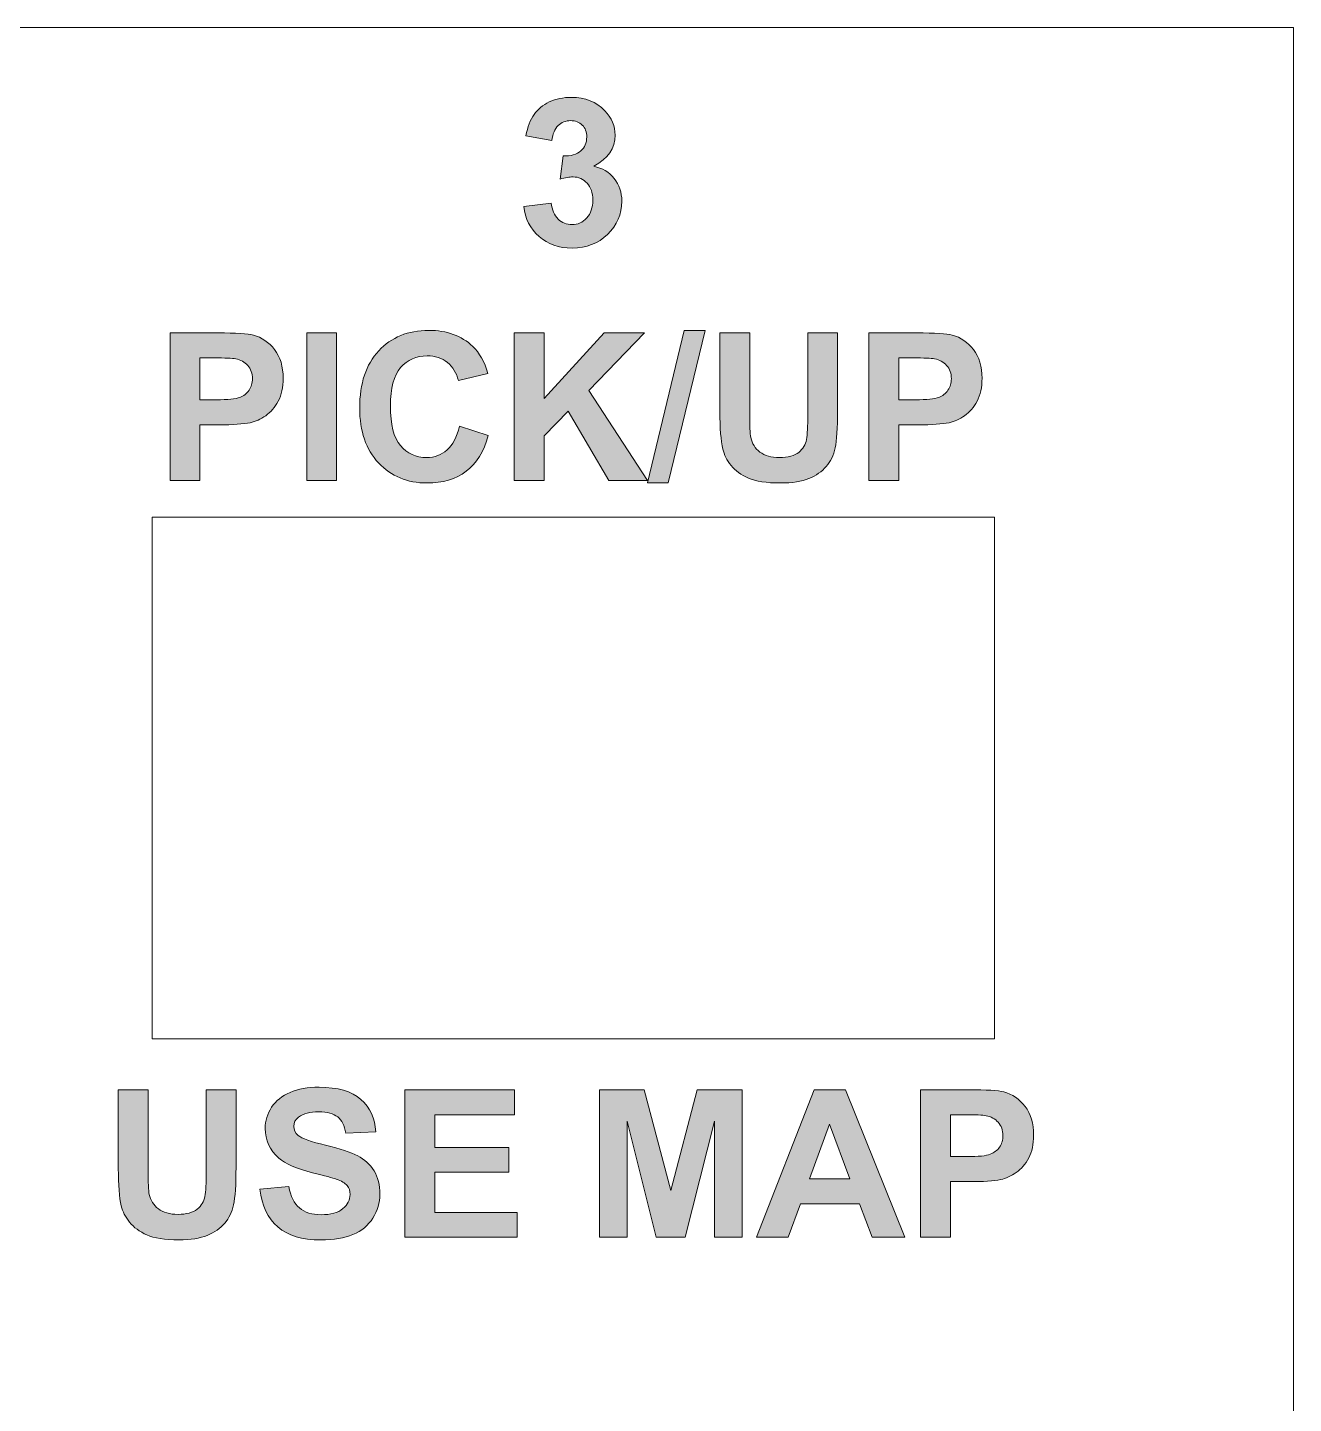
# Model space of a CAD drawing. Header units: inches. Extents: x -5.25 to 4.1, y -1.02 to 4.
# Drawn here: x -1.082 to -0.485, y -0.371 to 0.278 of the extents above; entities that cross this region are included whole.
import ezdxf

# ---------------------------------------------------------------- set-up
doc = ezdxf.new("R2010")
doc.units = ezdxf.units.IN
doc.header["$MEASUREMENT"] = 0
doc.layers.add('Layer 1', color=7, linetype='Continuous', lineweight=0)

# ---------------------------------------------------------------- blocks, each defined once
blk = doc.blocks.new('Block_31')
at = {"layer": 'Layer 1', "true_color": 0x231f20, "transparency": 33554687}
h = blk.add_hatch(color=250, dxfattribs=at)
h.dxf.hatch_style = 2
edge = h.paths.add_edge_path()
edge.add_spline(control_points=[(-1.00056, 0.12168), (-1.00056, 0.12168), (-1.00056, 0.10193), (-1.00056, 0.10193), (-1.00056, 0.10193), (-0.99287, 0.10193), (-0.99287, 0.10193), (-0.98733, 0.10193), (-0.98362, 0.10229), (-0.98176, 0.10302), (-0.97989, 0.10375), (-0.97843, 0.10489), (-0.97737, 0.10644), (-0.9763, 0.10799), (-0.97578, 0.1098), (-0.97578, 0.11185), (-0.97578, 0.11438), (-0.97652, 0.11647), (-0.97801, 0.11812), (-0.97949, 0.11976), (-0.98138, 0.12079), (-0.98366, 0.1212), (-0.98533, 0.12152), (-0.9887, 0.12168), (-0.99377, 0.12168), (-0.99377, 0.12168), (-1.00056, 0.12168), (-1.00056, 0.12168)], knot_values=[0, 0, 0, 0, 1, 1, 1, 2, 2, 2, 3, 3, 3, 4, 4, 4, 5, 5, 5, 6, 6, 6, 7, 7, 7, 8, 8, 8, 9, 9, 9, 9], degree=3, periodic=0)
edge = h.paths.add_edge_path()
edge.add_spline(control_points=[(-1.01461, 0.06386), (-1.01461, 0.06386), (-1.01461, 0.13345), (-1.01461, 0.13345), (-1.01461, 0.13345), (-0.99206, 0.13345), (-0.99206, 0.13345), (-0.98351, 0.13345), (-0.97795, 0.1331), (-0.97535, 0.13241), (-0.97136, 0.13136), (-0.96802, 0.12909), (-0.96533, 0.1256), (-0.96264, 0.1221), (-0.9613, 0.11758), (-0.9613, 0.11204), (-0.9613, 0.10777), (-0.96207, 0.10417), (-0.96362, 0.10126), (-0.96518, 0.09835), (-0.96714, 0.09607), (-0.96953, 0.0944), (-0.97192, 0.09275), (-0.97435, 0.09164), (-0.97682, 0.09111), (-0.98018, 0.09044), (-0.98503, 0.09011), (-0.99139, 0.09011), (-0.99139, 0.09011), (-1.00056, 0.09011), (-1.00056, 0.09011), (-1.00056, 0.09011), (-1.00056, 0.06386), (-1.00056, 0.06386), (-1.00056, 0.06386), (-1.01461, 0.06386), (-1.01461, 0.06386)], knot_values=[0, 0, 0, 0, 1, 1, 1, 2, 2, 2, 3, 3, 3, 4, 4, 4, 5, 5, 5, 6, 6, 6, 7, 7, 7, 8, 8, 8, 9, 9, 9, 10, 10, 10, 11, 11, 11, 12, 12, 12, 12], degree=3, periodic=0)
h = blk.add_hatch(color=250, dxfattribs=at)
h.dxf.hatch_style = 2
edge = h.paths.add_edge_path()
edge.add_spline(control_points=[(-0.95019, 0.06386), (-0.95019, 0.06386), (-0.95019, 0.13345), (-0.95019, 0.13345), (-0.95019, 0.13345), (-0.93614, 0.13345), (-0.93614, 0.13345), (-0.93614, 0.13345), (-0.93614, 0.06386), (-0.93614, 0.06386), (-0.93614, 0.06386), (-0.95019, 0.06386), (-0.95019, 0.06386)], knot_values=[0, 0, 0, 0, 1, 1, 1, 2, 2, 2, 3, 3, 3, 4, 4, 4, 4], degree=3, periodic=0)
h = blk.add_hatch(color=250, dxfattribs=at)
h.dxf.hatch_style = 2
edge = h.paths.add_edge_path()
edge.add_spline(control_points=[(-0.87822, 0.08944), (-0.87822, 0.08944), (-0.8646, 0.08512), (-0.8646, 0.08512), (-0.86669, 0.07753), (-0.87016, 0.07189), (-0.87501, 0.0682), (-0.87988, 0.06451), (-0.88604, 0.06267), (-0.89351, 0.06267), (-0.90275, 0.06267), (-0.91035, 0.06582), (-0.91629, 0.07214), (-0.92224, 0.07845), (-0.92522, 0.08708), (-0.92522, 0.09804), (-0.92522, 0.10962), (-0.92223, 0.11861), (-0.91625, 0.12503), (-0.91026, 0.13143), (-0.9024, 0.13464), (-0.89265, 0.13464), (-0.88414, 0.13464), (-0.87722, 0.13212), (-0.87191, 0.12709), (-0.86874, 0.12411), (-0.86637, 0.11984), (-0.86479, 0.11427), (-0.86479, 0.11427), (-0.8787, 0.11095), (-0.8787, 0.11095), (-0.87952, 0.11456), (-0.88124, 0.1174), (-0.88384, 0.11949), (-0.88646, 0.12158), (-0.88963, 0.12263), (-0.89336, 0.12263), (-0.89853, 0.12263), (-0.90271, 0.12078), (-0.90592, 0.11707), (-0.90913, 0.11337), (-0.91074, 0.10737), (-0.91074, 0.09908), (-0.91074, 0.09028), (-0.90916, 0.08402), (-0.90599, 0.08028), (-0.90283, 0.07654), (-0.89872, 0.07468), (-0.89365, 0.07468), (-0.88991, 0.07468), (-0.88671, 0.07587), (-0.88401, 0.07824), (-0.88132, 0.08061), (-0.87939, 0.08435), (-0.87822, 0.08944)], knot_values=[0, 0, 0, 0, 1, 1, 1, 2, 2, 2, 3, 3, 3, 4, 4, 4, 5, 5, 5, 6, 6, 6, 7, 7, 7, 8, 8, 8, 9, 9, 9, 10, 10, 10, 11, 11, 11, 12, 12, 12, 13, 13, 13, 14, 14, 14, 15, 15, 15, 16, 16, 16, 17, 17, 17, 18, 18, 18, 18], degree=3, periodic=0)
h = blk.add_hatch(color=250, dxfattribs=at)
h.dxf.hatch_style = 2
edge = h.paths.add_edge_path()
edge.add_spline(control_points=[(-0.85235, 0.06386), (-0.85235, 0.06386), (-0.85235, 0.13345), (-0.85235, 0.13345), (-0.85235, 0.13345), (-0.8383, 0.13345), (-0.8383, 0.13345), (-0.8383, 0.13345), (-0.8383, 0.10255), (-0.8383, 0.10255), (-0.8383, 0.10255), (-0.80991, 0.13345), (-0.80991, 0.13345), (-0.80991, 0.13345), (-0.79102, 0.13345), (-0.79102, 0.13345), (-0.79102, 0.13345), (-0.81722, 0.10634), (-0.81722, 0.10634), (-0.81722, 0.10634), (-0.78959, 0.06386), (-0.78959, 0.06386), (-0.78959, 0.06386), (-0.80777, 0.06386), (-0.80777, 0.06386), (-0.80777, 0.06386), (-0.8269, 0.09652), (-0.8269, 0.09652), (-0.8269, 0.09652), (-0.8383, 0.08489), (-0.8383, 0.08489), (-0.8383, 0.08489), (-0.8383, 0.06386), (-0.8383, 0.06386), (-0.8383, 0.06386), (-0.85235, 0.06386), (-0.85235, 0.06386)], knot_values=[0, 0, 0, 0, 1, 1, 1, 2, 2, 2, 3, 3, 3, 4, 4, 4, 5, 5, 5, 6, 6, 6, 7, 7, 7, 8, 8, 8, 9, 9, 9, 10, 10, 10, 11, 11, 11, 12, 12, 12, 12], degree=3, periodic=0)
h = blk.add_hatch(color=250, dxfattribs=at)
h.dxf.hatch_style = 2
edge = h.paths.add_edge_path()
edge.add_spline(control_points=[(-0.78954, 0.06267), (-0.78954, 0.06267), (-0.77231, 0.13464), (-0.77231, 0.13464), (-0.77231, 0.13464), (-0.7623, 0.13464), (-0.7623, 0.13464), (-0.7623, 0.13464), (-0.77972, 0.06267), (-0.77972, 0.06267), (-0.77972, 0.06267), (-0.78954, 0.06267), (-0.78954, 0.06267)], knot_values=[0, 0, 0, 0, 1, 1, 1, 2, 2, 2, 3, 3, 3, 4, 4, 4, 4], degree=3, periodic=0)
h = blk.add_hatch(color=250, dxfattribs=at)
h.dxf.hatch_style = 2
edge = h.paths.add_edge_path()
edge.add_spline(control_points=[(-0.75541, 0.13345), (-0.75541, 0.13345), (-0.74136, 0.13345), (-0.74136, 0.13345), (-0.74136, 0.13345), (-0.74136, 0.09576), (-0.74136, 0.09576), (-0.74136, 0.08978), (-0.74118, 0.0859), (-0.74084, 0.08413), (-0.74023, 0.08128), (-0.7388, 0.07899), (-0.73654, 0.07727), (-0.73428, 0.07554), (-0.73119, 0.07468), (-0.72726, 0.07468), (-0.72327, 0.07468), (-0.72027, 0.07549), (-0.71824, 0.07712), (-0.71621, 0.07876), (-0.715, 0.08076), (-0.71459, 0.08313), (-0.71417, 0.0855), (-0.71397, 0.08944), (-0.71397, 0.09495), (-0.71397, 0.09495), (-0.71397, 0.13345), (-0.71397, 0.13345), (-0.71397, 0.13345), (-0.69992, 0.13345), (-0.69992, 0.13345), (-0.69992, 0.13345), (-0.69992, 0.0969), (-0.69992, 0.0969), (-0.69992, 0.08854), (-0.7003, 0.08264), (-0.70106, 0.07919), (-0.70182, 0.07574), (-0.70321, 0.07283), (-0.70526, 0.07045), (-0.7073, 0.06808), (-0.71003, 0.06619), (-0.71345, 0.06478), (-0.71686, 0.06337), (-0.72133, 0.06267), (-0.72683, 0.06267), (-0.73348, 0.06267), (-0.73852, 0.06344), (-0.74195, 0.06497), (-0.74539, 0.06651), (-0.7481, 0.0685), (-0.75009, 0.07095), (-0.75209, 0.0734), (-0.7534, 0.07598), (-0.75404, 0.07867), (-0.75495, 0.08266), (-0.75541, 0.08854), (-0.75541, 0.09633), (-0.75541, 0.09633), (-0.75541, 0.13345), (-0.75541, 0.13345)], knot_values=[0, 0, 0, 0, 1, 1, 1, 2, 2, 2, 3, 3, 3, 4, 4, 4, 5, 5, 5, 6, 6, 6, 7, 7, 7, 8, 8, 8, 9, 9, 9, 10, 10, 10, 11, 11, 11, 12, 12, 12, 13, 13, 13, 14, 14, 14, 15, 15, 15, 16, 16, 16, 17, 17, 17, 18, 18, 18, 19, 19, 19, 20, 20, 20, 20], degree=3, periodic=0)
h = blk.add_hatch(color=250, dxfattribs=at)
h.dxf.hatch_style = 2
edge = h.paths.add_edge_path()
edge.add_spline(control_points=[(-0.67105, 0.12168), (-0.67105, 0.12168), (-0.67105, 0.10193), (-0.67105, 0.10193), (-0.67105, 0.10193), (-0.66336, 0.10193), (-0.66336, 0.10193), (-0.65782, 0.10193), (-0.65412, 0.10229), (-0.65226, 0.10302), (-0.65039, 0.10375), (-0.64893, 0.10489), (-0.64787, 0.10644), (-0.6468, 0.10799), (-0.64627, 0.1098), (-0.64627, 0.11185), (-0.64627, 0.11438), (-0.64702, 0.11647), (-0.64851, 0.11812), (-0.64999, 0.11976), (-0.65188, 0.12079), (-0.65415, 0.1212), (-0.65583, 0.12152), (-0.6592, 0.12168), (-0.66427, 0.12168), (-0.66427, 0.12168), (-0.67105, 0.12168), (-0.67105, 0.12168)], knot_values=[0, 0, 0, 0, 1, 1, 1, 2, 2, 2, 3, 3, 3, 4, 4, 4, 5, 5, 5, 6, 6, 6, 7, 7, 7, 8, 8, 8, 9, 9, 9, 9], degree=3, periodic=0)
edge = h.paths.add_edge_path()
edge.add_spline(control_points=[(-0.68511, 0.06386), (-0.68511, 0.06386), (-0.68511, 0.13345), (-0.68511, 0.13345), (-0.68511, 0.13345), (-0.66256, 0.13345), (-0.66256, 0.13345), (-0.65401, 0.13345), (-0.64844, 0.1331), (-0.64585, 0.13241), (-0.64186, 0.13136), (-0.63852, 0.12909), (-0.63583, 0.1256), (-0.63314, 0.1221), (-0.6318, 0.11758), (-0.6318, 0.11204), (-0.6318, 0.10777), (-0.63257, 0.10417), (-0.63412, 0.10126), (-0.63567, 0.09835), (-0.63764, 0.09607), (-0.64003, 0.0944), (-0.64242, 0.09275), (-0.64485, 0.09164), (-0.64732, 0.09111), (-0.65068, 0.09044), (-0.65553, 0.09011), (-0.66189, 0.09011), (-0.66189, 0.09011), (-0.67105, 0.09011), (-0.67105, 0.09011), (-0.67105, 0.09011), (-0.67105, 0.06386), (-0.67105, 0.06386), (-0.67105, 0.06386), (-0.68511, 0.06386), (-0.68511, 0.06386)], knot_values=[0, 0, 0, 0, 1, 1, 1, 2, 2, 2, 3, 3, 3, 4, 4, 4, 5, 5, 5, 6, 6, 6, 7, 7, 7, 8, 8, 8, 9, 9, 9, 10, 10, 10, 11, 11, 11, 12, 12, 12, 12], degree=3, periodic=0)
at = {"layer": 'Layer 1'}
for points, knots in [([(-1.01461, 0.06386), (-1.01461, 0.06386), (-1.01461, 0.13345), (-1.01461, 0.13345), (-1.01461, 0.13345), (-0.99206, 0.13345), (-0.99206, 0.13345), (-0.98351, 0.13345), (-0.97795, 0.1331), (-0.97535, 0.13241), (-0.97136, 0.13136), (-0.96802, 0.12909), (-0.96533, 0.1256), (-0.96264, 0.1221), (-0.9613, 0.11758), (-0.9613, 0.11204), (-0.9613, 0.10777), (-0.96207, 0.10417), (-0.96362, 0.10126), (-0.96518, 0.09835), (-0.96714, 0.09607), (-0.96953, 0.0944), (-0.97192, 0.09275), (-0.97435, 0.09164), (-0.97682, 0.09111), (-0.98018, 0.09044), (-0.98503, 0.09011), (-0.99139, 0.09011), (-0.99139, 0.09011), (-1.00056, 0.09011), (-1.00056, 0.09011), (-1.00056, 0.09011), (-1.00056, 0.06386), (-1.00056, 0.06386), (-1.00056, 0.06386), (-1.01461, 0.06386), (-1.01461, 0.06386)], [0, 0, 0, 0, 1, 1, 1, 2, 2, 2, 3, 3, 3, 4, 4, 4, 5, 5, 5, 6, 6, 6, 7, 7, 7, 8, 8, 8, 9, 9, 9, 10, 10, 10, 11, 11, 11, 12, 12, 12, 12]), ([(-0.95019, 0.06386), (-0.95019, 0.06386), (-0.95019, 0.13345), (-0.95019, 0.13345), (-0.95019, 0.13345), (-0.93614, 0.13345), (-0.93614, 0.13345), (-0.93614, 0.13345), (-0.93614, 0.06386), (-0.93614, 0.06386), (-0.93614, 0.06386), (-0.95019, 0.06386), (-0.95019, 0.06386)], [0, 0, 0, 0, 1, 1, 1, 2, 2, 2, 3, 3, 3, 4, 4, 4, 4]), ([(-0.87822, 0.08944), (-0.87822, 0.08944), (-0.8646, 0.08512), (-0.8646, 0.08512), (-0.86669, 0.07753), (-0.87016, 0.07189), (-0.87501, 0.0682), (-0.87988, 0.06451), (-0.88604, 0.06267), (-0.89351, 0.06267), (-0.90275, 0.06267), (-0.91035, 0.06582), (-0.91629, 0.07214), (-0.92224, 0.07845), (-0.92522, 0.08708), (-0.92522, 0.09804), (-0.92522, 0.10962), (-0.92223, 0.11861), (-0.91625, 0.12503), (-0.91026, 0.13143), (-0.9024, 0.13464), (-0.89265, 0.13464), (-0.88414, 0.13464), (-0.87722, 0.13212), (-0.87191, 0.12709), (-0.86874, 0.12411), (-0.86637, 0.11984), (-0.86479, 0.11427), (-0.86479, 0.11427), (-0.8787, 0.11095), (-0.8787, 0.11095), (-0.87952, 0.11456), (-0.88124, 0.1174), (-0.88384, 0.11949), (-0.88646, 0.12158), (-0.88963, 0.12263), (-0.89336, 0.12263), (-0.89853, 0.12263), (-0.90271, 0.12078), (-0.90592, 0.11707), (-0.90913, 0.11337), (-0.91074, 0.10737), (-0.91074, 0.09908), (-0.91074, 0.09028), (-0.90916, 0.08402), (-0.90599, 0.08028), (-0.90283, 0.07654), (-0.89872, 0.07468), (-0.89365, 0.07468), (-0.88991, 0.07468), (-0.88671, 0.07587), (-0.88401, 0.07824), (-0.88132, 0.08061), (-0.87939, 0.08435), (-0.87822, 0.08944)], [0, 0, 0, 0, 1, 1, 1, 2, 2, 2, 3, 3, 3, 4, 4, 4, 5, 5, 5, 6, 6, 6, 7, 7, 7, 8, 8, 8, 9, 9, 9, 10, 10, 10, 11, 11, 11, 12, 12, 12, 13, 13, 13, 14, 14, 14, 15, 15, 15, 16, 16, 16, 17, 17, 17, 18, 18, 18, 18]), ([(-0.85235, 0.06386), (-0.85235, 0.06386), (-0.85235, 0.13345), (-0.85235, 0.13345), (-0.85235, 0.13345), (-0.8383, 0.13345), (-0.8383, 0.13345), (-0.8383, 0.13345), (-0.8383, 0.10255), (-0.8383, 0.10255), (-0.8383, 0.10255), (-0.80991, 0.13345), (-0.80991, 0.13345), (-0.80991, 0.13345), (-0.79102, 0.13345), (-0.79102, 0.13345), (-0.79102, 0.13345), (-0.81722, 0.10634), (-0.81722, 0.10634), (-0.81722, 0.10634), (-0.78959, 0.06386), (-0.78959, 0.06386), (-0.78959, 0.06386), (-0.80777, 0.06386), (-0.80777, 0.06386), (-0.80777, 0.06386), (-0.8269, 0.09652), (-0.8269, 0.09652), (-0.8269, 0.09652), (-0.8383, 0.08489), (-0.8383, 0.08489), (-0.8383, 0.08489), (-0.8383, 0.06386), (-0.8383, 0.06386), (-0.8383, 0.06386), (-0.85235, 0.06386), (-0.85235, 0.06386)], [0, 0, 0, 0, 1, 1, 1, 2, 2, 2, 3, 3, 3, 4, 4, 4, 5, 5, 5, 6, 6, 6, 7, 7, 7, 8, 8, 8, 9, 9, 9, 10, 10, 10, 11, 11, 11, 12, 12, 12, 12]), ([(-0.78954, 0.06267), (-0.78954, 0.06267), (-0.77231, 0.13464), (-0.77231, 0.13464), (-0.77231, 0.13464), (-0.7623, 0.13464), (-0.7623, 0.13464), (-0.7623, 0.13464), (-0.77972, 0.06267), (-0.77972, 0.06267), (-0.77972, 0.06267), (-0.78954, 0.06267), (-0.78954, 0.06267)], [0, 0, 0, 0, 1, 1, 1, 2, 2, 2, 3, 3, 3, 4, 4, 4, 4]), ([(-0.75541, 0.13345), (-0.75541, 0.13345), (-0.74136, 0.13345), (-0.74136, 0.13345), (-0.74136, 0.13345), (-0.74136, 0.09576), (-0.74136, 0.09576), (-0.74136, 0.08978), (-0.74118, 0.0859), (-0.74084, 0.08413), (-0.74023, 0.08128), (-0.7388, 0.07899), (-0.73654, 0.07727), (-0.73428, 0.07554), (-0.73119, 0.07468), (-0.72726, 0.07468), (-0.72327, 0.07468), (-0.72027, 0.07549), (-0.71824, 0.07712), (-0.71621, 0.07876), (-0.715, 0.08076), (-0.71459, 0.08313), (-0.71417, 0.0855), (-0.71397, 0.08944), (-0.71397, 0.09495), (-0.71397, 0.09495), (-0.71397, 0.13345), (-0.71397, 0.13345), (-0.71397, 0.13345), (-0.69992, 0.13345), (-0.69992, 0.13345), (-0.69992, 0.13345), (-0.69992, 0.0969), (-0.69992, 0.0969), (-0.69992, 0.08854), (-0.7003, 0.08264), (-0.70106, 0.07919), (-0.70182, 0.07574), (-0.70321, 0.07283), (-0.70526, 0.07045), (-0.7073, 0.06808), (-0.71003, 0.06619), (-0.71345, 0.06478), (-0.71686, 0.06337), (-0.72133, 0.06267), (-0.72683, 0.06267), (-0.73348, 0.06267), (-0.73852, 0.06344), (-0.74195, 0.06497), (-0.74539, 0.06651), (-0.7481, 0.0685), (-0.75009, 0.07095), (-0.75209, 0.0734), (-0.7534, 0.07598), (-0.75404, 0.07867), (-0.75495, 0.08266), (-0.75541, 0.08854), (-0.75541, 0.09633), (-0.75541, 0.09633), (-0.75541, 0.13345), (-0.75541, 0.13345)], [0, 0, 0, 0, 1, 1, 1, 2, 2, 2, 3, 3, 3, 4, 4, 4, 5, 5, 5, 6, 6, 6, 7, 7, 7, 8, 8, 8, 9, 9, 9, 10, 10, 10, 11, 11, 11, 12, 12, 12, 13, 13, 13, 14, 14, 14, 15, 15, 15, 16, 16, 16, 17, 17, 17, 18, 18, 18, 19, 19, 19, 20, 20, 20, 20]), ([(-0.68511, 0.06386), (-0.68511, 0.06386), (-0.68511, 0.13345), (-0.68511, 0.13345), (-0.68511, 0.13345), (-0.66256, 0.13345), (-0.66256, 0.13345), (-0.65401, 0.13345), (-0.64844, 0.1331), (-0.64585, 0.13241), (-0.64186, 0.13136), (-0.63852, 0.12909), (-0.63583, 0.1256), (-0.63314, 0.1221), (-0.6318, 0.11758), (-0.6318, 0.11204), (-0.6318, 0.10777), (-0.63257, 0.10417), (-0.63412, 0.10126), (-0.63567, 0.09835), (-0.63764, 0.09607), (-0.64003, 0.0944), (-0.64242, 0.09275), (-0.64485, 0.09164), (-0.64732, 0.09111), (-0.65068, 0.09044), (-0.65553, 0.09011), (-0.66189, 0.09011), (-0.66189, 0.09011), (-0.67105, 0.09011), (-0.67105, 0.09011), (-0.67105, 0.09011), (-0.67105, 0.06386), (-0.67105, 0.06386), (-0.67105, 0.06386), (-0.68511, 0.06386), (-0.68511, 0.06386)], [0, 0, 0, 0, 1, 1, 1, 2, 2, 2, 3, 3, 3, 4, 4, 4, 5, 5, 5, 6, 6, 6, 7, 7, 7, 8, 8, 8, 9, 9, 9, 10, 10, 10, 11, 11, 11, 12, 12, 12, 12]), ([(-1.00056, 0.12168), (-1.00056, 0.12168), (-1.00056, 0.10193), (-1.00056, 0.10193), (-1.00056, 0.10193), (-0.99287, 0.10193), (-0.99287, 0.10193), (-0.98733, 0.10193), (-0.98362, 0.10229), (-0.98176, 0.10302), (-0.97989, 0.10375), (-0.97843, 0.10489), (-0.97737, 0.10644), (-0.9763, 0.10799), (-0.97578, 0.1098), (-0.97578, 0.11185), (-0.97578, 0.11438), (-0.97652, 0.11647), (-0.97801, 0.11812), (-0.97949, 0.11976), (-0.98138, 0.12079), (-0.98366, 0.1212), (-0.98533, 0.12152), (-0.9887, 0.12168), (-0.99377, 0.12168), (-0.99377, 0.12168), (-1.00056, 0.12168), (-1.00056, 0.12168)], [0, 0, 0, 0, 1, 1, 1, 2, 2, 2, 3, 3, 3, 4, 4, 4, 5, 5, 5, 6, 6, 6, 7, 7, 7, 8, 8, 8, 9, 9, 9, 9]), ([(-0.67105, 0.12168), (-0.67105, 0.12168), (-0.67105, 0.10193), (-0.67105, 0.10193), (-0.67105, 0.10193), (-0.66336, 0.10193), (-0.66336, 0.10193), (-0.65782, 0.10193), (-0.65412, 0.10229), (-0.65226, 0.10302), (-0.65039, 0.10375), (-0.64893, 0.10489), (-0.64787, 0.10644), (-0.6468, 0.10799), (-0.64627, 0.1098), (-0.64627, 0.11185), (-0.64627, 0.11438), (-0.64702, 0.11647), (-0.64851, 0.11812), (-0.64999, 0.11976), (-0.65188, 0.12079), (-0.65415, 0.1212), (-0.65583, 0.12152), (-0.6592, 0.12168), (-0.66427, 0.12168), (-0.66427, 0.12168), (-0.67105, 0.12168), (-0.67105, 0.12168)], [0, 0, 0, 0, 1, 1, 1, 2, 2, 2, 3, 3, 3, 4, 4, 4, 5, 5, 5, 6, 6, 6, 7, 7, 7, 8, 8, 8, 9, 9, 9, 9])]:
    blk.add_open_spline(points, degree=3, knots=knots, dxfattribs=at)
blk = doc.blocks.new('Block_34')
at = {"layer": 'Layer 1', "true_color": 0x231f20, "transparency": 33554687}
h = blk.add_hatch(color=250, dxfattribs=at)
h.dxf.hatch_style = 2
edge = h.paths.add_edge_path()
edge.add_spline(control_points=[(-1.03901, -0.22352), (-1.03901, -0.22352), (-1.02496, -0.22352), (-1.02496, -0.22352), (-1.02496, -0.22352), (-1.02496, -0.26122), (-1.02496, -0.26122), (-1.02496, -0.2672), (-1.02478, -0.27108), (-1.02443, -0.27285), (-1.02383, -0.2757), (-1.0224, -0.27798), (-1.02013, -0.2797), (-1.01788, -0.28143), (-1.01478, -0.28229), (-1.01086, -0.28229), (-1.00687, -0.28229), (-1.00387, -0.28148), (-1.00184, -0.27985), (-0.99981, -0.27822), (-0.9986, -0.27622), (-0.99818, -0.27384), (-0.99777, -0.27147), (-0.99757, -0.26753), (-0.99757, -0.26202), (-0.99757, -0.26202), (-0.99757, -0.22352), (-0.99757, -0.22352), (-0.99757, -0.22352), (-0.98351, -0.22352), (-0.98351, -0.22352), (-0.98351, -0.22352), (-0.98351, -0.26008), (-0.98351, -0.26008), (-0.98351, -0.26843), (-0.98389, -0.27433), (-0.98465, -0.27778), (-0.98541, -0.28124), (-0.98681, -0.28415), (-0.98886, -0.28652), (-0.99089, -0.28889), (-0.99363, -0.29079), (-0.99704, -0.2922), (-1.00046, -0.2936), (-1.00492, -0.2943), (-1.01043, -0.2943), (-1.01708, -0.2943), (-1.02212, -0.29354), (-1.02555, -0.29201), (-1.02898, -0.29047), (-1.0317, -0.28847), (-1.03369, -0.28602), (-1.03569, -0.28357), (-1.037, -0.281), (-1.03763, -0.27831), (-1.03855, -0.27432), (-1.03901, -0.26843), (-1.03901, -0.26065), (-1.03901, -0.26065), (-1.03901, -0.22352), (-1.03901, -0.22352)], knot_values=[0, 0, 0, 0, 1, 1, 1, 2, 2, 2, 3, 3, 3, 4, 4, 4, 5, 5, 5, 6, 6, 6, 7, 7, 7, 8, 8, 8, 9, 9, 9, 10, 10, 10, 11, 11, 11, 12, 12, 12, 13, 13, 13, 14, 14, 14, 15, 15, 15, 16, 16, 16, 17, 17, 17, 18, 18, 18, 19, 19, 19, 20, 20, 20, 20], degree=3, periodic=0)
h = blk.add_hatch(color=250, dxfattribs=at)
h.dxf.hatch_style = 2
edge = h.paths.add_edge_path()
edge.add_spline(control_points=[(-0.97226, -0.27047), (-0.97226, -0.27047), (-0.95859, -0.26914), (-0.95859, -0.26914), (-0.95777, -0.27374), (-0.9561, -0.27711), (-0.95359, -0.27926), (-0.95106, -0.28141), (-0.94767, -0.28248), (-0.9434, -0.28248), (-0.93888, -0.28248), (-0.93547, -0.28153), (-0.93317, -0.27961), (-0.93087, -0.2777), (-0.92973, -0.27546), (-0.92973, -0.27289), (-0.92973, -0.27125), (-0.93021, -0.26985), (-0.93118, -0.26869), (-0.93214, -0.26754), (-0.93382, -0.26653), (-0.93623, -0.26568), (-0.93788, -0.26511), (-0.94163, -0.2641), (-0.94748, -0.26264), (-0.95502, -0.26078), (-0.9603, -0.25848), (-0.96334, -0.25576), (-0.96761, -0.25193), (-0.96975, -0.24726), (-0.96975, -0.24175), (-0.96975, -0.23821), (-0.96874, -0.23489), (-0.96673, -0.23181), (-0.96472, -0.22872), (-0.96183, -0.22637), (-0.95805, -0.22476), (-0.95426, -0.22314), (-0.9497, -0.22234), (-0.94435, -0.22234), (-0.93561, -0.22234), (-0.92904, -0.22425), (-0.92463, -0.22808), (-0.92021, -0.23191), (-0.91789, -0.23702), (-0.91767, -0.24341), (-0.91767, -0.24341), (-0.93172, -0.24403), (-0.93172, -0.24403), (-0.93233, -0.24046), (-0.93361, -0.23789), (-0.93559, -0.23631), (-0.93757, -0.23475), (-0.94054, -0.23397), (-0.94449, -0.23397), (-0.94857, -0.23397), (-0.95177, -0.23481), (-0.95408, -0.23648), (-0.95557, -0.23756), (-0.95631, -0.239), (-0.95631, -0.2408), (-0.95631, -0.24245), (-0.95561, -0.24386), (-0.95422, -0.24503), (-0.95245, -0.24651), (-0.94815, -0.24807), (-0.94131, -0.24968), (-0.93448, -0.2513), (-0.92942, -0.25296), (-0.92615, -0.25469), (-0.92287, -0.25642), (-0.9203, -0.25878), (-0.91846, -0.26176), (-0.9166, -0.26476), (-0.91568, -0.26845), (-0.91568, -0.27285), (-0.91568, -0.27684), (-0.91678, -0.28057), (-0.919, -0.28405), (-0.92122, -0.28753), (-0.92435, -0.29012), (-0.9284, -0.29182), (-0.93245, -0.2935), (-0.9375, -0.29435), (-0.94354, -0.29435), (-0.95234, -0.29435), (-0.9591, -0.29232), (-0.96381, -0.28825), (-0.96853, -0.28419), (-0.97135, -0.27826), (-0.97226, -0.27047)], knot_values=[0, 0, 0, 0, 1, 1, 1, 2, 2, 2, 3, 3, 3, 4, 4, 4, 5, 5, 5, 6, 6, 6, 7, 7, 7, 8, 8, 8, 9, 9, 9, 10, 10, 10, 11, 11, 11, 12, 12, 12, 13, 13, 13, 14, 14, 14, 15, 15, 15, 16, 16, 16, 17, 17, 17, 18, 18, 18, 19, 19, 19, 20, 20, 20, 21, 21, 21, 22, 22, 22, 23, 23, 23, 24, 24, 24, 25, 25, 25, 26, 26, 26, 27, 27, 27, 28, 28, 28, 29, 29, 29, 30, 30, 30, 30], degree=3, periodic=0)
h = blk.add_hatch(color=250, dxfattribs=at)
h.dxf.hatch_style = 2
edge = h.paths.add_edge_path()
edge.add_spline(control_points=[(-0.90386, -0.29312), (-0.90386, -0.29312), (-0.90386, -0.22352), (-0.90386, -0.22352), (-0.90386, -0.22352), (-0.85225, -0.22352), (-0.85225, -0.22352), (-0.85225, -0.22352), (-0.85225, -0.2353), (-0.85225, -0.2353), (-0.85225, -0.2353), (-0.8898, -0.2353), (-0.8898, -0.2353), (-0.8898, -0.2353), (-0.8898, -0.25073), (-0.8898, -0.25073), (-0.8898, -0.25073), (-0.85487, -0.25073), (-0.85487, -0.25073), (-0.85487, -0.25073), (-0.85487, -0.26245), (-0.85487, -0.26245), (-0.85487, -0.26245), (-0.8898, -0.26245), (-0.8898, -0.26245), (-0.8898, -0.26245), (-0.8898, -0.28139), (-0.8898, -0.28139), (-0.8898, -0.28139), (-0.85093, -0.28139), (-0.85093, -0.28139), (-0.85093, -0.28139), (-0.85093, -0.29312), (-0.85093, -0.29312), (-0.85093, -0.29312), (-0.90386, -0.29312), (-0.90386, -0.29312)], knot_values=[0, 0, 0, 0, 1, 1, 1, 2, 2, 2, 3, 3, 3, 4, 4, 4, 5, 5, 5, 6, 6, 6, 7, 7, 7, 8, 8, 8, 9, 9, 9, 10, 10, 10, 11, 11, 11, 12, 12, 12, 12], degree=3, periodic=0)
h = blk.add_hatch(color=250, dxfattribs=at)
h.dxf.hatch_style = 2
edge = h.paths.add_edge_path()
edge.add_spline(control_points=[(-0.81219, -0.29312), (-0.81219, -0.29312), (-0.81219, -0.22352), (-0.81219, -0.22352), (-0.81219, -0.22352), (-0.79116, -0.22352), (-0.79116, -0.22352), (-0.79116, -0.22352), (-0.77853, -0.271), (-0.77853, -0.271), (-0.77853, -0.271), (-0.76605, -0.22352), (-0.76605, -0.22352), (-0.76605, -0.22352), (-0.74497, -0.22352), (-0.74497, -0.22352), (-0.74497, -0.22352), (-0.74497, -0.29312), (-0.74497, -0.29312), (-0.74497, -0.29312), (-0.75802, -0.29312), (-0.75802, -0.29312), (-0.75802, -0.29312), (-0.75802, -0.23834), (-0.75802, -0.23834), (-0.75802, -0.23834), (-0.77184, -0.29312), (-0.77184, -0.29312), (-0.77184, -0.29312), (-0.78537, -0.29312), (-0.78537, -0.29312), (-0.78537, -0.29312), (-0.79913, -0.23834), (-0.79913, -0.23834), (-0.79913, -0.23834), (-0.79913, -0.29312), (-0.79913, -0.29312), (-0.79913, -0.29312), (-0.81219, -0.29312), (-0.81219, -0.29312)], knot_values=[0, 0, 0, 0, 1, 1, 1, 2, 2, 2, 3, 3, 3, 4, 4, 4, 5, 5, 5, 6, 6, 6, 7, 7, 7, 8, 8, 8, 9, 9, 9, 10, 10, 10, 11, 11, 11, 12, 12, 12, 13, 13, 13, 13], degree=3, periodic=0)
h = blk.add_hatch(color=250, dxfattribs=at)
h.dxf.hatch_style = 2
edge = h.paths.add_edge_path()
edge.add_spline(control_points=[(-0.69413, -0.26558), (-0.69413, -0.26558), (-0.70372, -0.23976), (-0.70372, -0.23976), (-0.70372, -0.23976), (-0.71311, -0.26558), (-0.71311, -0.26558), (-0.71311, -0.26558), (-0.69413, -0.26558), (-0.69413, -0.26558)], knot_values=[0, 0, 0, 0, 1, 1, 1, 2, 2, 2, 3, 3, 3, 3], degree=3, periodic=0)
edge = h.paths.add_edge_path()
edge.add_spline(control_points=[(-0.66825, -0.29312), (-0.66825, -0.29312), (-0.68354, -0.29312), (-0.68354, -0.29312), (-0.68354, -0.29312), (-0.68962, -0.27731), (-0.68962, -0.27731), (-0.68962, -0.27731), (-0.71743, -0.27731), (-0.71743, -0.27731), (-0.71743, -0.27731), (-0.72318, -0.29312), (-0.72318, -0.29312), (-0.72318, -0.29312), (-0.73808, -0.29312), (-0.73808, -0.29312), (-0.73808, -0.29312), (-0.71098, -0.22352), (-0.71098, -0.22352), (-0.71098, -0.22352), (-0.69612, -0.22352), (-0.69612, -0.22352), (-0.69612, -0.22352), (-0.66825, -0.29312), (-0.66825, -0.29312)], knot_values=[0, 0, 0, 0, 1, 1, 1, 2, 2, 2, 3, 3, 3, 4, 4, 4, 5, 5, 5, 6, 6, 6, 7, 7, 7, 8, 8, 8, 8], degree=3, periodic=0)
h = blk.add_hatch(color=250, dxfattribs=at)
h.dxf.hatch_style = 2
edge = h.paths.add_edge_path()
edge.add_spline(control_points=[(-0.64675, -0.2353), (-0.64675, -0.2353), (-0.64675, -0.25505), (-0.64675, -0.25505), (-0.64675, -0.25505), (-0.63906, -0.25505), (-0.63906, -0.25505), (-0.63352, -0.25505), (-0.62981, -0.25468), (-0.62795, -0.25395), (-0.62609, -0.25323), (-0.62462, -0.25209), (-0.62356, -0.25054), (-0.6225, -0.24898), (-0.62197, -0.24718), (-0.62197, -0.24512), (-0.62197, -0.24259), (-0.62271, -0.24051), (-0.6242, -0.23886), (-0.62568, -0.23721), (-0.62757, -0.23619), (-0.62985, -0.23577), (-0.63152, -0.23545), (-0.63489, -0.2353), (-0.63996, -0.2353), (-0.63996, -0.2353), (-0.64675, -0.2353), (-0.64675, -0.2353)], knot_values=[0, 0, 0, 0, 1, 1, 1, 2, 2, 2, 3, 3, 3, 4, 4, 4, 5, 5, 5, 6, 6, 6, 7, 7, 7, 8, 8, 8, 9, 9, 9, 9], degree=3, periodic=0)
edge = h.paths.add_edge_path()
edge.add_spline(control_points=[(-0.6608, -0.29312), (-0.6608, -0.29312), (-0.6608, -0.22352), (-0.6608, -0.22352), (-0.6608, -0.22352), (-0.63825, -0.22352), (-0.63825, -0.22352), (-0.62971, -0.22352), (-0.62414, -0.22387), (-0.62154, -0.22457), (-0.61755, -0.22561), (-0.61422, -0.22788), (-0.61152, -0.23138), (-0.60883, -0.23488), (-0.60749, -0.23939), (-0.60749, -0.24493), (-0.60749, -0.24921), (-0.60826, -0.2528), (-0.60982, -0.25571), (-0.61137, -0.25862), (-0.61334, -0.2609), (-0.61572, -0.26257), (-0.61812, -0.26423), (-0.62054, -0.26533), (-0.62301, -0.26587), (-0.62637, -0.26653), (-0.63123, -0.26687), (-0.63759, -0.26687), (-0.63759, -0.26687), (-0.64675, -0.26687), (-0.64675, -0.26687), (-0.64675, -0.26687), (-0.64675, -0.29312), (-0.64675, -0.29312), (-0.64675, -0.29312), (-0.6608, -0.29312), (-0.6608, -0.29312)], knot_values=[0, 0, 0, 0, 1, 1, 1, 2, 2, 2, 3, 3, 3, 4, 4, 4, 5, 5, 5, 6, 6, 6, 7, 7, 7, 8, 8, 8, 9, 9, 9, 10, 10, 10, 11, 11, 11, 12, 12, 12, 12], degree=3, periodic=0)
at = {"layer": 'Layer 1'}
for points, knots in [([(-1.03901, -0.22352), (-1.03901, -0.22352), (-1.02496, -0.22352), (-1.02496, -0.22352), (-1.02496, -0.22352), (-1.02496, -0.26122), (-1.02496, -0.26122), (-1.02496, -0.2672), (-1.02478, -0.27108), (-1.02443, -0.27285), (-1.02383, -0.2757), (-1.0224, -0.27798), (-1.02013, -0.2797), (-1.01788, -0.28143), (-1.01478, -0.28229), (-1.01086, -0.28229), (-1.00687, -0.28229), (-1.00387, -0.28148), (-1.00184, -0.27985), (-0.99981, -0.27822), (-0.9986, -0.27622), (-0.99818, -0.27384), (-0.99777, -0.27147), (-0.99757, -0.26753), (-0.99757, -0.26202), (-0.99757, -0.26202), (-0.99757, -0.22352), (-0.99757, -0.22352), (-0.99757, -0.22352), (-0.98351, -0.22352), (-0.98351, -0.22352), (-0.98351, -0.22352), (-0.98351, -0.26008), (-0.98351, -0.26008), (-0.98351, -0.26843), (-0.98389, -0.27433), (-0.98465, -0.27778), (-0.98541, -0.28124), (-0.98681, -0.28415), (-0.98886, -0.28652), (-0.99089, -0.28889), (-0.99363, -0.29079), (-0.99704, -0.2922), (-1.00046, -0.2936), (-1.00492, -0.2943), (-1.01043, -0.2943), (-1.01708, -0.2943), (-1.02212, -0.29354), (-1.02555, -0.29201), (-1.02898, -0.29047), (-1.0317, -0.28847), (-1.03369, -0.28602), (-1.03569, -0.28357), (-1.037, -0.281), (-1.03763, -0.27831), (-1.03855, -0.27432), (-1.03901, -0.26843), (-1.03901, -0.26065), (-1.03901, -0.26065), (-1.03901, -0.22352), (-1.03901, -0.22352)], [0, 0, 0, 0, 1, 1, 1, 2, 2, 2, 3, 3, 3, 4, 4, 4, 5, 5, 5, 6, 6, 6, 7, 7, 7, 8, 8, 8, 9, 9, 9, 10, 10, 10, 11, 11, 11, 12, 12, 12, 13, 13, 13, 14, 14, 14, 15, 15, 15, 16, 16, 16, 17, 17, 17, 18, 18, 18, 19, 19, 19, 20, 20, 20, 20]), ([(-0.97226, -0.27047), (-0.97226, -0.27047), (-0.95859, -0.26914), (-0.95859, -0.26914), (-0.95777, -0.27374), (-0.9561, -0.27711), (-0.95359, -0.27926), (-0.95106, -0.28141), (-0.94767, -0.28248), (-0.9434, -0.28248), (-0.93888, -0.28248), (-0.93547, -0.28153), (-0.93317, -0.27961), (-0.93087, -0.2777), (-0.92973, -0.27546), (-0.92973, -0.27289), (-0.92973, -0.27125), (-0.93021, -0.26985), (-0.93118, -0.26869), (-0.93214, -0.26754), (-0.93382, -0.26653), (-0.93623, -0.26568), (-0.93788, -0.26511), (-0.94163, -0.2641), (-0.94748, -0.26264), (-0.95502, -0.26078), (-0.9603, -0.25848), (-0.96334, -0.25576), (-0.96761, -0.25193), (-0.96975, -0.24726), (-0.96975, -0.24175), (-0.96975, -0.23821), (-0.96874, -0.23489), (-0.96673, -0.23181), (-0.96472, -0.22872), (-0.96183, -0.22637), (-0.95805, -0.22476), (-0.95426, -0.22314), (-0.9497, -0.22234), (-0.94435, -0.22234), (-0.93561, -0.22234), (-0.92904, -0.22425), (-0.92463, -0.22808), (-0.92021, -0.23191), (-0.91789, -0.23702), (-0.91767, -0.24341), (-0.91767, -0.24341), (-0.93172, -0.24403), (-0.93172, -0.24403), (-0.93233, -0.24046), (-0.93361, -0.23789), (-0.93559, -0.23631), (-0.93757, -0.23475), (-0.94054, -0.23397), (-0.94449, -0.23397), (-0.94857, -0.23397), (-0.95177, -0.23481), (-0.95408, -0.23648), (-0.95557, -0.23756), (-0.95631, -0.239), (-0.95631, -0.2408), (-0.95631, -0.24245), (-0.95561, -0.24386), (-0.95422, -0.24503), (-0.95245, -0.24651), (-0.94815, -0.24807), (-0.94131, -0.24968), (-0.93448, -0.2513), (-0.92942, -0.25296), (-0.92615, -0.25469), (-0.92287, -0.25642), (-0.9203, -0.25878), (-0.91846, -0.26176), (-0.9166, -0.26476), (-0.91568, -0.26845), (-0.91568, -0.27285), (-0.91568, -0.27684), (-0.91678, -0.28057), (-0.919, -0.28405), (-0.92122, -0.28753), (-0.92435, -0.29012), (-0.9284, -0.29182), (-0.93245, -0.2935), (-0.9375, -0.29435), (-0.94354, -0.29435), (-0.95234, -0.29435), (-0.9591, -0.29232), (-0.96381, -0.28825), (-0.96853, -0.28419), (-0.97135, -0.27826), (-0.97226, -0.27047)], [0, 0, 0, 0, 1, 1, 1, 2, 2, 2, 3, 3, 3, 4, 4, 4, 5, 5, 5, 6, 6, 6, 7, 7, 7, 8, 8, 8, 9, 9, 9, 10, 10, 10, 11, 11, 11, 12, 12, 12, 13, 13, 13, 14, 14, 14, 15, 15, 15, 16, 16, 16, 17, 17, 17, 18, 18, 18, 19, 19, 19, 20, 20, 20, 21, 21, 21, 22, 22, 22, 23, 23, 23, 24, 24, 24, 25, 25, 25, 26, 26, 26, 27, 27, 27, 28, 28, 28, 29, 29, 29, 30, 30, 30, 30]), ([(-0.90386, -0.29312), (-0.90386, -0.29312), (-0.90386, -0.22352), (-0.90386, -0.22352), (-0.90386, -0.22352), (-0.85225, -0.22352), (-0.85225, -0.22352), (-0.85225, -0.22352), (-0.85225, -0.2353), (-0.85225, -0.2353), (-0.85225, -0.2353), (-0.8898, -0.2353), (-0.8898, -0.2353), (-0.8898, -0.2353), (-0.8898, -0.25073), (-0.8898, -0.25073), (-0.8898, -0.25073), (-0.85487, -0.25073), (-0.85487, -0.25073), (-0.85487, -0.25073), (-0.85487, -0.26245), (-0.85487, -0.26245), (-0.85487, -0.26245), (-0.8898, -0.26245), (-0.8898, -0.26245), (-0.8898, -0.26245), (-0.8898, -0.28139), (-0.8898, -0.28139), (-0.8898, -0.28139), (-0.85093, -0.28139), (-0.85093, -0.28139), (-0.85093, -0.28139), (-0.85093, -0.29312), (-0.85093, -0.29312), (-0.85093, -0.29312), (-0.90386, -0.29312), (-0.90386, -0.29312)], [0, 0, 0, 0, 1, 1, 1, 2, 2, 2, 3, 3, 3, 4, 4, 4, 5, 5, 5, 6, 6, 6, 7, 7, 7, 8, 8, 8, 9, 9, 9, 10, 10, 10, 11, 11, 11, 12, 12, 12, 12]), ([(-0.81219, -0.29312), (-0.81219, -0.29312), (-0.81219, -0.22352), (-0.81219, -0.22352), (-0.81219, -0.22352), (-0.79116, -0.22352), (-0.79116, -0.22352), (-0.79116, -0.22352), (-0.77853, -0.271), (-0.77853, -0.271), (-0.77853, -0.271), (-0.76605, -0.22352), (-0.76605, -0.22352), (-0.76605, -0.22352), (-0.74497, -0.22352), (-0.74497, -0.22352), (-0.74497, -0.22352), (-0.74497, -0.29312), (-0.74497, -0.29312), (-0.74497, -0.29312), (-0.75802, -0.29312), (-0.75802, -0.29312), (-0.75802, -0.29312), (-0.75802, -0.23834), (-0.75802, -0.23834), (-0.75802, -0.23834), (-0.77184, -0.29312), (-0.77184, -0.29312), (-0.77184, -0.29312), (-0.78537, -0.29312), (-0.78537, -0.29312), (-0.78537, -0.29312), (-0.79913, -0.23834), (-0.79913, -0.23834), (-0.79913, -0.23834), (-0.79913, -0.29312), (-0.79913, -0.29312), (-0.79913, -0.29312), (-0.81219, -0.29312), (-0.81219, -0.29312)], [0, 0, 0, 0, 1, 1, 1, 2, 2, 2, 3, 3, 3, 4, 4, 4, 5, 5, 5, 6, 6, 6, 7, 7, 7, 8, 8, 8, 9, 9, 9, 10, 10, 10, 11, 11, 11, 12, 12, 12, 13, 13, 13, 13]), ([(-0.66825, -0.29312), (-0.66825, -0.29312), (-0.68354, -0.29312), (-0.68354, -0.29312), (-0.68354, -0.29312), (-0.68962, -0.27731), (-0.68962, -0.27731), (-0.68962, -0.27731), (-0.71743, -0.27731), (-0.71743, -0.27731), (-0.71743, -0.27731), (-0.72318, -0.29312), (-0.72318, -0.29312), (-0.72318, -0.29312), (-0.73808, -0.29312), (-0.73808, -0.29312), (-0.73808, -0.29312), (-0.71098, -0.22352), (-0.71098, -0.22352), (-0.71098, -0.22352), (-0.69612, -0.22352), (-0.69612, -0.22352), (-0.69612, -0.22352), (-0.66825, -0.29312), (-0.66825, -0.29312)], [0, 0, 0, 0, 1, 1, 1, 2, 2, 2, 3, 3, 3, 4, 4, 4, 5, 5, 5, 6, 6, 6, 7, 7, 7, 8, 8, 8, 8]), ([(-0.6608, -0.29312), (-0.6608, -0.29312), (-0.6608, -0.22352), (-0.6608, -0.22352), (-0.6608, -0.22352), (-0.63825, -0.22352), (-0.63825, -0.22352), (-0.62971, -0.22352), (-0.62414, -0.22387), (-0.62154, -0.22457), (-0.61755, -0.22561), (-0.61422, -0.22788), (-0.61152, -0.23138), (-0.60883, -0.23488), (-0.60749, -0.23939), (-0.60749, -0.24493), (-0.60749, -0.24921), (-0.60826, -0.2528), (-0.60982, -0.25571), (-0.61137, -0.25862), (-0.61334, -0.2609), (-0.61572, -0.26257), (-0.61812, -0.26423), (-0.62054, -0.26533), (-0.62301, -0.26587), (-0.62637, -0.26653), (-0.63123, -0.26687), (-0.63759, -0.26687), (-0.63759, -0.26687), (-0.64675, -0.26687), (-0.64675, -0.26687), (-0.64675, -0.26687), (-0.64675, -0.29312), (-0.64675, -0.29312), (-0.64675, -0.29312), (-0.6608, -0.29312), (-0.6608, -0.29312)], [0, 0, 0, 0, 1, 1, 1, 2, 2, 2, 3, 3, 3, 4, 4, 4, 5, 5, 5, 6, 6, 6, 7, 7, 7, 8, 8, 8, 9, 9, 9, 10, 10, 10, 11, 11, 11, 12, 12, 12, 12]), ([(-0.69413, -0.26558), (-0.69413, -0.26558), (-0.70372, -0.23976), (-0.70372, -0.23976), (-0.70372, -0.23976), (-0.71311, -0.26558), (-0.71311, -0.26558), (-0.71311, -0.26558), (-0.69413, -0.26558), (-0.69413, -0.26558)], [0, 0, 0, 0, 1, 1, 1, 2, 2, 2, 3, 3, 3, 3]), ([(-0.64675, -0.2353), (-0.64675, -0.2353), (-0.64675, -0.25505), (-0.64675, -0.25505), (-0.64675, -0.25505), (-0.63906, -0.25505), (-0.63906, -0.25505), (-0.63352, -0.25505), (-0.62981, -0.25468), (-0.62795, -0.25395), (-0.62609, -0.25323), (-0.62462, -0.25209), (-0.62356, -0.25054), (-0.6225, -0.24898), (-0.62197, -0.24718), (-0.62197, -0.24512), (-0.62197, -0.24259), (-0.62271, -0.24051), (-0.6242, -0.23886), (-0.62568, -0.23721), (-0.62757, -0.23619), (-0.62985, -0.23577), (-0.63152, -0.23545), (-0.63489, -0.2353), (-0.63996, -0.2353), (-0.63996, -0.2353), (-0.64675, -0.2353), (-0.64675, -0.2353)], [0, 0, 0, 0, 1, 1, 1, 2, 2, 2, 3, 3, 3, 4, 4, 4, 5, 5, 5, 6, 6, 6, 7, 7, 7, 8, 8, 8, 9, 9, 9, 9])]:
    blk.add_open_spline(points, degree=3, knots=knots, dxfattribs=at)

msp = doc.modelspace()

# ---------------------------------------------------------------- hatches: boundary and pattern name
at = {"layer": 'Layer 1', "true_color": 0x231f20, "transparency": 33554687}
h = msp.add_hatch(color=250, dxfattribs=at)
h.dxf.hatch_style = 2
edge = h.paths.add_edge_path()
edge.add_spline(control_points=[(-0.84789, 0.19314), (-0.84789, 0.19314), (-0.83497, 0.1947), (-0.83497, 0.1947), (-0.83456, 0.19141), (-0.83346, 0.1889), (-0.83165, 0.18715), (-0.82985, 0.18541), (-0.82766, 0.18454), (-0.8251, 0.18454), (-0.82235, 0.18454), (-0.82003, 0.18559), (-0.81815, 0.18768), (-0.81626, 0.18977), (-0.81532, 0.19258), (-0.81532, 0.19613), (-0.81532, 0.19948), (-0.81622, 0.20214), (-0.81803, 0.2041), (-0.81983, 0.20606), (-0.82203, 0.20704), (-0.82463, 0.20704), (-0.82633, 0.20704), (-0.82838, 0.20671), (-0.83075, 0.20605), (-0.83075, 0.20605), (-0.82928, 0.21692), (-0.82928, 0.21692), (-0.82567, 0.21682), (-0.82292, 0.21761), (-0.82102, 0.21927), (-0.81912, 0.22093), (-0.81817, 0.22314), (-0.81817, 0.22589), (-0.81817, 0.22823), (-0.81887, 0.2301), (-0.82026, 0.23149), (-0.82165, 0.23288), (-0.8235, 0.23358), (-0.82581, 0.23358), (-0.82809, 0.23358), (-0.83004, 0.23279), (-0.83165, 0.23121), (-0.83327, 0.22963), (-0.83425, 0.22732), (-0.83459, 0.22428), (-0.83459, 0.22428), (-0.84689, 0.22637), (-0.84689, 0.22637), (-0.84604, 0.23058), (-0.84475, 0.23394), (-0.84302, 0.23645), (-0.8413, 0.23897), (-0.83889, 0.24095), (-0.83581, 0.24239), (-0.83272, 0.24383), (-0.82926, 0.24455), (-0.82543, 0.24455), (-0.81888, 0.24455), (-0.81363, 0.24246), (-0.80967, 0.23828), (-0.80641, 0.23486), (-0.80478, 0.231), (-0.80478, 0.2267), (-0.80478, 0.22059), (-0.80812, 0.21572), (-0.8148, 0.21208), (-0.81081, 0.21122), (-0.80762, 0.20931), (-0.80524, 0.20633), (-0.80284, 0.20336), (-0.80165, 0.19977), (-0.80165, 0.19556), (-0.80165, 0.18945), (-0.80388, 0.18424), (-0.80834, 0.17994), (-0.81281, 0.17563), (-0.81836, 0.17348), (-0.82501, 0.17348), (-0.83131, 0.17348), (-0.83653, 0.17529), (-0.84067, 0.17891), (-0.84481, 0.18254), (-0.84722, 0.18728), (-0.84789, 0.19314)], knot_values=[0, 0, 0, 0, 1, 1, 1, 2, 2, 2, 3, 3, 3, 4, 4, 4, 5, 5, 5, 6, 6, 6, 7, 7, 7, 8, 8, 8, 9, 9, 9, 10, 10, 10, 11, 11, 11, 12, 12, 12, 13, 13, 13, 14, 14, 14, 15, 15, 15, 16, 16, 16, 17, 17, 17, 18, 18, 18, 19, 19, 19, 20, 20, 20, 21, 21, 21, 22, 22, 22, 23, 23, 23, 24, 24, 24, 25, 25, 25, 26, 26, 26, 27, 27, 27, 28, 28, 28, 28], degree=3, periodic=0)

# ---------------------------------------------------------------- linework, layer by layer
at = {"layer": 'Layer 1', "color": 250, "lineweight": 0, "true_color": 0x231f20}
for points in [[(-0.485, -1.0205), (-2.41, -1.0205), (-2.41, 0.2775), (-0.485, 0.2775)], [(-0.626, -0.1995), (-1.023, -0.1995), (-1.023, 0.0465), (-0.626, 0.0465)]]:
    msp.add_lwpolyline(points, close=True, dxfattribs=at)
at = {"layer": 'Layer 1'}
msp.add_open_spline([(-0.84789, 0.19314), (-0.84789, 0.19314), (-0.83497, 0.1947), (-0.83497, 0.1947), (-0.83456, 0.19141), (-0.83346, 0.1889), (-0.83165, 0.18715), (-0.82985, 0.18541), (-0.82766, 0.18454), (-0.8251, 0.18454), (-0.82235, 0.18454), (-0.82003, 0.18559), (-0.81815, 0.18768), (-0.81626, 0.18977), (-0.81532, 0.19258), (-0.81532, 0.19613), (-0.81532, 0.19948), (-0.81622, 0.20214), (-0.81803, 0.2041), (-0.81983, 0.20606), (-0.82203, 0.20704), (-0.82463, 0.20704), (-0.82633, 0.20704), (-0.82838, 0.20671), (-0.83075, 0.20605), (-0.83075, 0.20605), (-0.82928, 0.21692), (-0.82928, 0.21692), (-0.82567, 0.21682), (-0.82292, 0.21761), (-0.82102, 0.21927), (-0.81912, 0.22093), (-0.81817, 0.22314), (-0.81817, 0.22589), (-0.81817, 0.22823), (-0.81887, 0.2301), (-0.82026, 0.23149), (-0.82165, 0.23288), (-0.8235, 0.23358), (-0.82581, 0.23358), (-0.82809, 0.23358), (-0.83004, 0.23279), (-0.83165, 0.23121), (-0.83327, 0.22963), (-0.83425, 0.22732), (-0.83459, 0.22428), (-0.83459, 0.22428), (-0.84689, 0.22637), (-0.84689, 0.22637), (-0.84604, 0.23058), (-0.84475, 0.23394), (-0.84302, 0.23645), (-0.8413, 0.23897), (-0.83889, 0.24095), (-0.83581, 0.24239), (-0.83272, 0.24383), (-0.82926, 0.24455), (-0.82543, 0.24455), (-0.81888, 0.24455), (-0.81363, 0.24246), (-0.80967, 0.23828), (-0.80641, 0.23486), (-0.80478, 0.231), (-0.80478, 0.2267), (-0.80478, 0.22059), (-0.80812, 0.21572), (-0.8148, 0.21208), (-0.81081, 0.21122), (-0.80762, 0.20931), (-0.80524, 0.20633), (-0.80284, 0.20336), (-0.80165, 0.19977), (-0.80165, 0.19556), (-0.80165, 0.18945), (-0.80388, 0.18424), (-0.80834, 0.17994), (-0.81281, 0.17563), (-0.81836, 0.17348), (-0.82501, 0.17348), (-0.83131, 0.17348), (-0.83653, 0.17529), (-0.84067, 0.17891), (-0.84481, 0.18254), (-0.84722, 0.18728), (-0.84789, 0.19314)], degree=3, knots=[0, 0, 0, 0, 1, 1, 1, 2, 2, 2, 3, 3, 3, 4, 4, 4, 5, 5, 5, 6, 6, 6, 7, 7, 7, 8, 8, 8, 9, 9, 9, 10, 10, 10, 11, 11, 11, 12, 12, 12, 13, 13, 13, 14, 14, 14, 15, 15, 15, 16, 16, 16, 17, 17, 17, 18, 18, 18, 19, 19, 19, 20, 20, 20, 21, 21, 21, 22, 22, 22, 23, 23, 23, 24, 24, 24, 25, 25, 25, 26, 26, 26, 27, 27, 27, 28, 28, 28, 28], dxfattribs=at)

# ---------------------------------------------------------------- block references
for name in ['Block_31', 'Block_34']:
    msp.add_blockref(name, (0, 0), dxfattribs=at)

doc.saveas('drawing.dxf')
